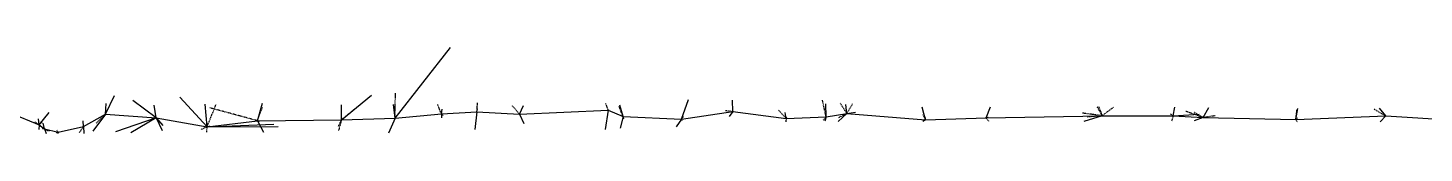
# Model space of a CAD drawing. Header units: millimetres. Extents: x 2301 to 12907, y -144 to 6.
# Drawn here: x 7603 to 8461, y -126 to -72 of the extents above; entities that cross this region are included whole.
import ezdxf

# ---------------------------------------------------------------- set-up
doc = ezdxf.new("R2010")
doc.units = ezdxf.units.MM
doc.linetypes.add('DASH', pattern=[0.6, 0.3, -0.3])

msp = doc.modelspace()

# ---------------------------------------------------------------- linework, layer by layer
at = {"layer": 'Shots', "color": 1}
for p, q in [((7905.286, -113.528), (7959.832, -111.026)), ((7959.832, -111.026), (7968.886, -115.056)), ((7598.138, -115.116), (7609.996, -120.216)), ((7637.234, -121.23), (7650.874, -113.61)), ((7650.874, -113.61), (7681.9, -115.764)), ((7681.9, -115.764), (7713.206, -121.34)), ((7713.206, -121.34), (7744.148, -117.574)), ((7744.148, -117.574), (7795.812, -117.044)), ((7795.812, -117.044), (7828.786, -115.994)), ((7828.786, -115.994), (7857.236, -113.37)), ((7857.236, -113.37), (7879.086, -112.162)), ((7879.086, -112.162), (7905.286, -113.528)), ((7968.886, -115.056), (8004.742, -116.732)), ((8004.742, -116.732), (8036.352, -111.882)), ((8036.352, -111.882), (8069.054, -116.142)), ((8069.054, -116.142), (8093.666, -115.268)), ((8093.666, -115.268), (8106.424, -113.124)), ((8106.424, -113.124), (8154.84, -116.942)), ((8154.84, -116.942), (8191.988, -115.782)), ((8191.988, -115.782), (8263.324, -114.484)), ((8263.324, -114.484), (8307.042, -114.632)), ((8307.042, -114.632), (8325.322, -115.514)), ((8325.322, -115.514), (8382.326, -116.826)), ((8382.326, -116.826), (8437.61, -114.66)), ((8437.61, -114.66), (8481.65, -117.362)), ((7609.996, -120.216), (7613.32, -122.552)), ((7613.32, -122.552), (7621.75, -124.714)), ((7621.75, -124.714), (7637.234, -121.23))]:
    msp.add_line(p, q, dxfattribs=at)
for centre in [(7959.832, -111.026), (7609.996, -120.216), (7650.874, -113.61), (7681.9, -115.764), (7744.148, -117.574), (7795.812, -117.044), (7828.786, -115.994), (7857.236, -113.37), (7879.086, -112.162), (7905.286, -113.528), (7968.886, -115.056), (8004.742, -116.732), (8036.352, -111.882), (8069.054, -116.142), (8093.666, -115.268), (8106.424, -113.124), (8154.84, -116.942), (8191.988, -115.782), (8263.324, -114.484), (8307.042, -114.632), (8325.322, -115.514), (8382.326, -116.826), (8437.61, -114.66), (7613.32, -122.552), (7621.75, -124.714), (7637.234, -121.23), (7713.206, -121.34)]:
    msp.add_circle(centre, 0.1, dxfattribs=at)
at = {"layer": 'XSect', "color": 1}
for p, q in [((7828.786, -115.994), (7862.88, -72.37)), ((7650.874, -113.61), (7656.25, -102.054)), ((7795.812, -117.044), (7814.206, -101.74)), ((7650.874, -113.61), (7651.168, -106.978)), ((7681.9, -115.764), (7667.638, -105.028)), ((7681.9, -115.764), (7680.744, -108.068)), ((7713.206, -121.34), (7696.412, -103.07)), ((7713.206, -121.34), (7712.098, -107.44)), ((7744.148, -117.574), (7747.304, -106.742)), ((7795.812, -117.044), (7795.93, -107.814)), ((7828.786, -115.994), (7827.808, -107.556)), ((7857.236, -113.37), (7857.688, -110.4)), ((7879.086, -112.162), (7879.422, -110.248)), ((7905.286, -113.528), (7907.642, -108.118)), ((7959.832, -111.026), (7957.832, -123.042)), ((7968.886, -115.056), (7966.966, -108.104)), ((8004.742, -116.732), (8009.05, -104.606)), ((8036.352, -111.882), (8036.234, -104.858)), ((8093.666, -115.268), (8093.464, -107.148)), ((8106.424, -113.124), (8105.728, -107.672)), ((8154.84, -116.942), (8152.624, -109.146)), ((8191.988, -115.782), (8194.728, -109.01)), ((8307.042, -114.632), (8308.002, -109.214)), ((8325.322, -115.514), (8328.82, -109.404)), ((8382.326, -116.826), (8383.692, -110.082)), ((8437.61, -114.66), (8433.764, -109.76)), ((7609.996, -120.216), (7609.604, -116.384)), ((7609.996, -120.216), (7616.182, -112.574)), ((7609.996, -120.216), (7611.83, -118.318)), ((7613.32, -122.552), (7612.566, -119.032)), ((7637.234, -121.23), (7637.166, -117.674)), ((7650.874, -113.61), (7642.95, -124.008)), ((7681.9, -115.764), (7657.032, -124.372)), ((7681.9, -115.764), (7666.42, -124.978)), ((7681.9, -115.764), (7685.616, -123.644)), ((7681.9, -115.764), (7686.054, -120.458)), ((7713.206, -121.34), (7754.312, -119.812)), ((7744.148, -117.574), (7747.872, -124.572)), ((7828.786, -115.994), (7824.77, -125.182)), ((7857.236, -113.37), (7857.328, -115.824)), ((7879.086, -112.162), (7877.808, -123.044)), ((7905.286, -113.528), (7907.858, -119.294)), ((7968.886, -115.056), (7967.028, -122.1)), ((8004.742, -116.732), (8001.496, -121.326)), ((8036.352, -111.882), (8034.174, -114.92)), ((8069.054, -116.142), (8068.564, -112.518)), ((8093.666, -115.268), (8092.88, -117.818)), ((8106.424, -113.124), (8100.998, -117.972)), ((8106.424, -113.124), (8111.806, -112.328)), ((8154.84, -116.942), (8153.184, -118.09)), ((8263.324, -114.484), (8252.06, -118.002)), ((8263.324, -114.484), (8263.844, -114.474)), ((8307.042, -114.632), (8323.006, -113.526)), ((8325.322, -115.514), (8319.804, -117.728)), ((8437.61, -114.66), (8434.142, -118.178)), ((7609.996, -120.216), (7609.914, -122.934)), ((7613.32, -122.552), (7614.326, -125.468)), ((7613.32, -122.552), (7615.504, -123.88)), ((7637.234, -121.23), (7637.476, -125.562)), ((7713.206, -121.34), (7756.98, -121.076))]:
    msp.add_line(p, q, dxfattribs=at)
at = {"layer": 'XSect', "color": 1, "linetype": 'DASH'}
for p, q in [((7828.786, -115.994), (7829, -100.624)), ((7713.206, -121.34), (7718.854, -107.358)), ((7744.148, -117.574), (7714.86, -109.644)), ((7744.148, -117.574), (7747.212, -109.452)), ((7795.812, -117.044), (7804.842, -109.626)), ((7857.236, -113.37), (7854.876, -107.398)), ((7879.086, -112.162), (7879.474, -106.206)), ((7905.286, -113.528), (7900.528, -108.042)), ((7959.832, -111.026), (7958.214, -106.904)), ((7959.832, -111.026), (7960.168, -111.648)), ((7968.886, -115.056), (7966.376, -108.44)), ((8036.352, -111.882), (8031.594, -111.436)), ((8069.054, -116.142), (8064.256, -110.998)), ((8093.666, -115.268), (8091.436, -104.808)), ((8106.424, -113.124), (8102.336, -106.728)), ((8106.424, -113.124), (8110.084, -106.934)), ((8263.324, -114.484), (8260.262, -108.962)), ((8263.324, -114.484), (8261.364, -108.724)), ((8263.324, -114.484), (8262.554, -111.538)), ((8263.324, -114.484), (8270.522, -109.126)), ((8382.326, -116.826), (8383.11, -110.606)), ((8437.61, -114.66), (8430.216, -110.386)), ((7609.996, -120.216), (7607.354, -118.352)), ((7650.874, -113.61), (7645.012, -119.116)), ((7744.148, -117.574), (7745.792, -117.78)), ((7795.812, -117.044), (7793.682, -121.296)), ((7795.812, -117.044), (7794.008, -123.848)), ((7857.236, -113.37), (7858.476, -114.372)), ((7879.086, -112.162), (7878.972, -111.982)), ((7968.886, -115.056), (7969.148, -116.37)), ((8004.742, -116.732), (8006.328, -114.724)), ((8004.742, -116.732), (8005.074, -117.518)), ((8036.352, -111.882), (8036.222, -112.186)), ((8069.054, -116.142), (8069.02, -118.282)), ((8069.054, -116.142), (8069.612, -115.27)), ((8093.666, -115.268), (8091.832, -117.15)), ((8106.424, -113.124), (8101.242, -115.784)), ((8154.84, -116.942), (8153.144, -113.708)), ((8154.84, -116.942), (8154.614, -115.37)), ((8191.988, -115.782), (8191.938, -115.144)), ((8191.988, -115.782), (8193.252, -115.476)), ((8191.988, -115.782), (8193.532, -117.908)), ((8263.324, -114.484), (8251.248, -112.936)), ((8263.324, -114.484), (8254.214, -115.316)), ((8307.042, -114.632), (8305.424, -113.414)), ((8307.042, -114.632), (8305.976, -117.866)), ((8307.042, -114.632), (8307.446, -115.008)), ((8325.322, -115.514), (8314.75, -111.818)), ((8325.322, -115.514), (8319.43, -112.246)), ((8325.322, -115.514), (8322.85, -115.464)), ((8325.322, -115.514), (8332.996, -114.318)), ((8382.326, -116.826), (8383.454, -115.888)), ((8382.326, -116.826), (8383.246, -118.456)), ((8437.61, -114.66), (8437.94, -114.328)), ((7613.32, -122.552), (7611.644, -122.5)), ((7613.32, -122.552), (7616.314, -123.658)), ((7621.75, -124.714), (7620.492, -125.15)), ((7621.75, -124.714), (7620.876, -123.376)), ((7621.75, -124.714), (7621.482, -125.376)), ((7621.75, -124.714), (7621.56, -124.448)), ((7637.234, -121.23), (7634.69, -124.986)), ((7637.234, -121.23), (7636.98, -121.206)), ((7713.206, -121.34), (7709.374, -123.172)), ((7713.206, -121.34), (7712.85, -124.754)), ((7713.206, -121.34), (7715.026, -120.81))]:
    msp.add_line(p, q, dxfattribs=at)

doc.saveas('drawing.dxf')
